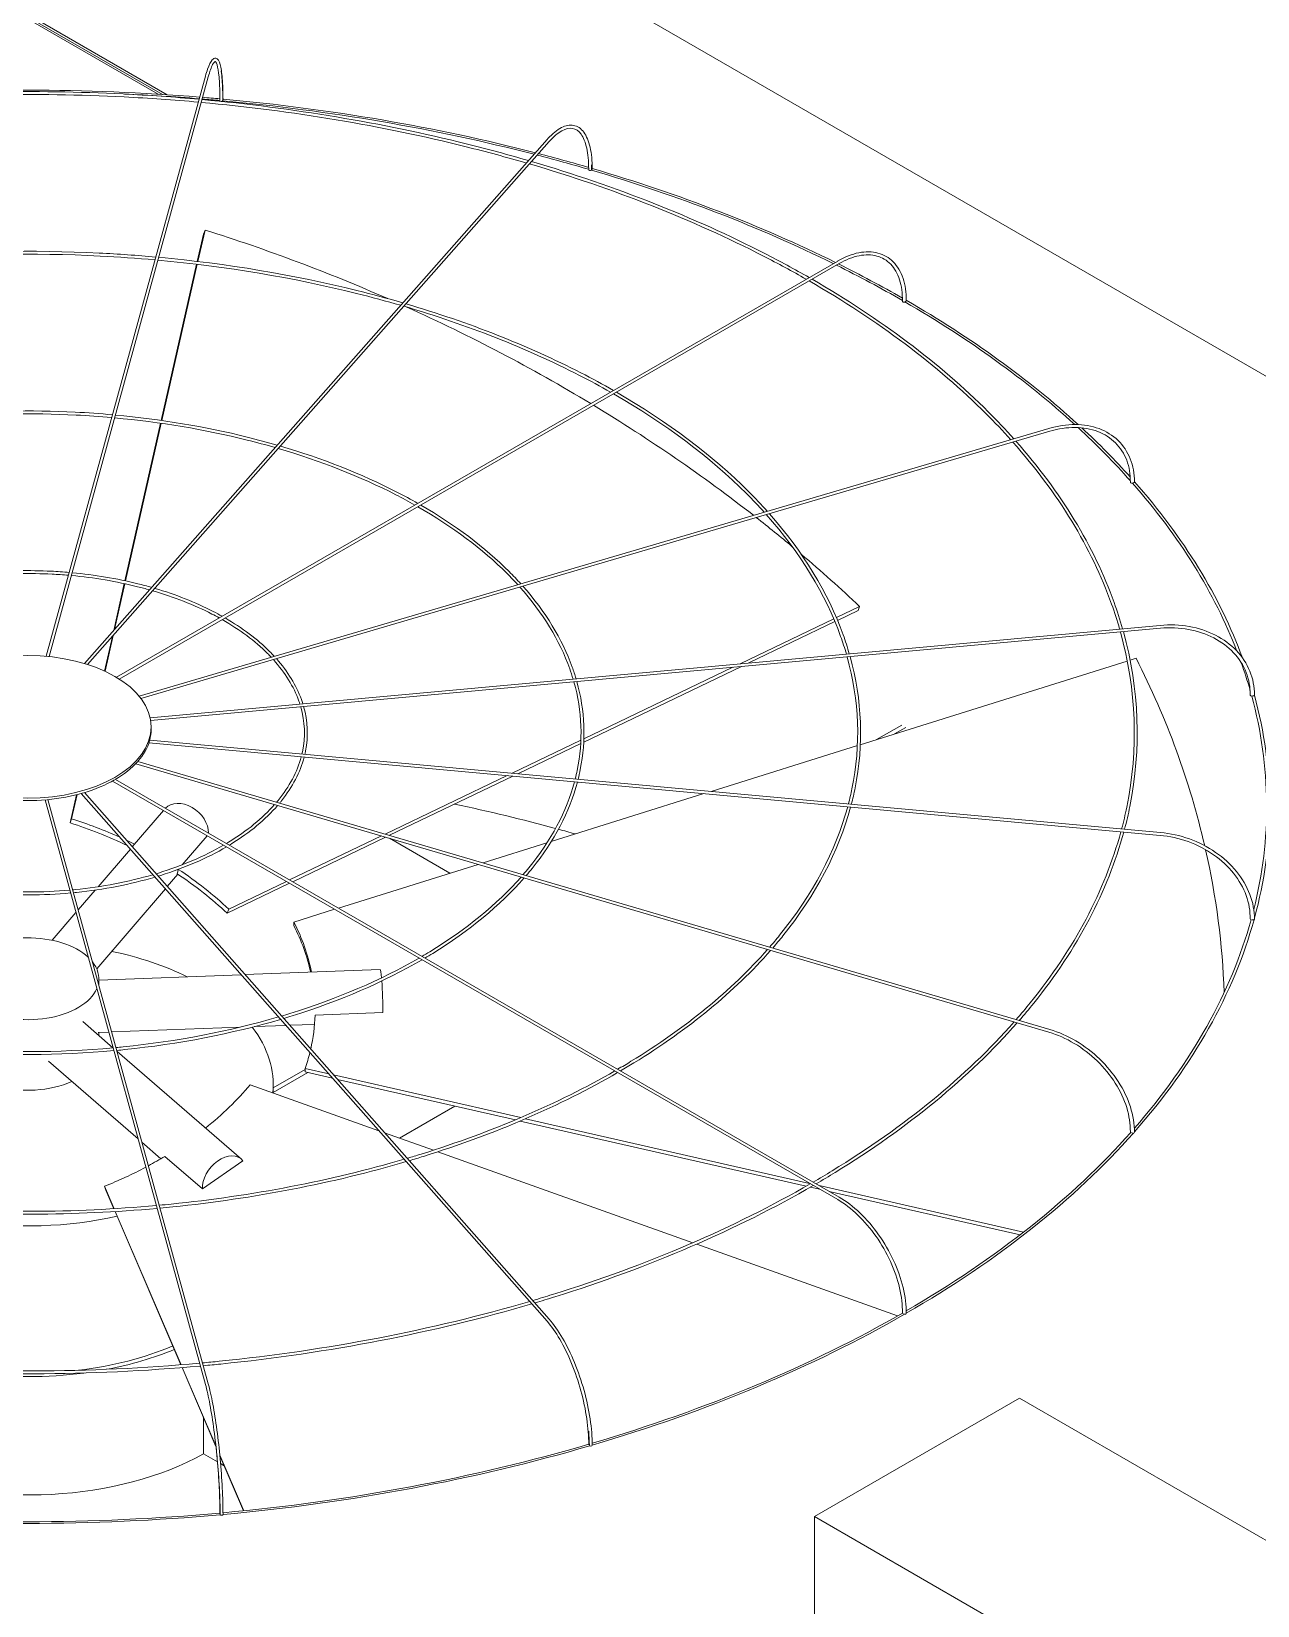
# Model space of a CAD drawing. Header units: millimetres. Extents: x -312439 to 477422, y -331570 to 212570.
# Drawn here: x 358624 to 359660, y 101242 to 102572 of the extents above; entities that cross this region are included whole.
import ezdxf

# ---------------------------------------------------------------- set-up
doc = ezdxf.new("R2010")
doc.units = ezdxf.units.MM

msp = doc.modelspace()

# ---------------------------------------------------------------- linework, layer by layer
at = {"color": 3, "linetype": 'Continuous', "lineweight": 0, "extrusion": (-1.11022e-16, 0.816497, 0.57735)}
for p, q in [((357005.596, 103817.712), (360963.333, 101532.712)), ((358738.946, 102518.962), (357740.612, 103095.351)), ((357741.045, 103093.101), (358735.05, 102519.212)), ((357741.461, 103090.861), (358731.17, 102519.452)), ((358636.78, 102044.438), (358771.247, 102534.607)), ((358639.254, 102044.201), (358773.61, 102533.959)), ((359059.768, 102481.018), (358669.091, 102038.336)), ((359061.605, 102479.397), (358671.655, 102037.54)), ((358764.364, 102378.109), (358769.592, 102401.192)), ((358770.923, 102404.624), (358764.902, 102378.044)), ((358769.592, 102401.192), (358770.923, 102404.624)), ((359305.281, 102378.411), (358696.09, 102026.694)), ((359306.506, 102376.29), (358698.454, 102025.231)), ((358733.934, 102243.764), (358763.82, 102375.707)), ((358764.358, 102375.642), (358734.469, 102243.687)), ((358703.241, 102108.257), (358733.391, 102241.367)), ((358733.927, 102241.29), (358703.768, 102108.143)), ((358715.131, 102010.862), (359483.701, 102236.955)), ((358716.767, 102008.789), (359484.393, 102234.605)), ((358693.726, 102066.25), (358702.699, 102105.868)), ((358703.227, 102105.754), (358694.47, 102067.093)), ((359304.224, 102077.112), (359323.831, 102086.522)), ((359322.5, 102083.09), (359305.201, 102074.787)), ((359322.5, 102083.09), (359323.831, 102086.522)), ((359577.596, 102070.574), (358724.508, 101992.565)), ((358724.965, 101990.147), (359577.819, 102068.135)), ((359223.05, 102038.153), (359302.013, 102076.051)), ((359302.989, 102073.726), (359230.24, 102038.811)), ((358685.97, 102032.007), (358692.598, 102061.27)), ((358693.342, 102062.113), (358686.47, 102031.776)), ((359549.936, 102040.402), (359324.409, 101969.751)), ((359557.38, 102042.734), (359552.288, 102041.138)), ((359223.909, 102035.772), (359090.751, 101971.864)), ((359090.869, 101974.715), (359216.719, 102035.115)), ((359359.44, 101986.365), (359338.082, 101974.034)), ((358724.161, 101973.645), (359577.819, 101895.584)), ((358725.375, 101982.812), (358725.375, 101984.812)), ((359030.309, 101945.65), (359088.374, 101973.517)), ((359353.229, 101978.779), (359362.904, 101984.365)), ((359577.596, 101893.144), (358723.438, 101971.251)), ((359088.231, 101970.655), (359035.198, 101945.203)), ((359321.923, 101968.972), (359198.408, 101930.278)), ((358712.373, 101953.668), (359483.701, 101726.763)), ((359484.393, 101729.113), (358714.212, 101955.681)), ((359305.281, 101585.307), (358692.691, 101938.986)), ((359306.506, 101587.428), (358695.168, 101940.384)), ((358923.145, 101894.218), (359026.004, 101943.584)), ((359030.893, 101943.137), (358926.754, 101893.156)), ((358635.733, 101923.095), (358771.247, 101429.112)), ((358773.61, 101429.76), (358638.212, 101923.319)), ((358656.896, 101903.651), (358662.28, 101927.42)), ((358662.866, 101927.567), (358658.227, 101907.083)), ((359059.768, 101482.701), (358666.346, 101928.493)), ((359061.605, 101484.321), (358668.949, 101929.245)), ((359192.331, 101928.374), (359063.348, 101887.968)), ((358656.896, 101903.651), (358658.227, 101907.083)), ((358735.788, 101914.104), (358709.441, 101883.363)), ((358772.581, 101892.862), (358751.456, 101868.214)), ((358842.32, 101855.426), (358919.847, 101892.635)), ((358707.832, 101881.485), (358680.627, 101849.743)), ((358923.455, 101891.573), (358844.962, 101853.901)), ((358977.708, 101861.139), (358926.594, 101890.65)), ((359059.744, 101886.839), (359005.739, 101869.921)), ((359001.536, 101868.604), (358883.527, 101831.635)), ((358747.921, 101860.316), (358738.984, 101849.888)), ((358842.287, 101852.617), (358789.574, 101827.318)), ((358790.904, 101830.75), (358839.645, 101854.143)), ((358678.196, 101846.906), (358663.786, 101830.093)), ((358737.374, 101848.01), (358679.407, 101780.374)), ((358661.862, 101827.848), (358641.805, 101804.445)), ((358789.574, 101827.318), (358790.904, 101830.75)), ((358880.352, 101830.64), (358846.009, 101819.882)), ((358845.914, 101816.925), (358846.009, 101819.882)), ((358801.485, 101775.365), (358681.211, 101770.908)), ((358918.85, 101779.715), (358804.648, 101775.483)), ((358681.211, 101771.951), (358681.211, 101766.577)), ((358693.114, 101713.599), (358667.571, 101735.734)), ((358863.374, 101733.414), (358842.459, 101732.638)), ((358863.852, 101741.288), (358921.08, 101743.409)), ((358689.536, 101726.971), (358680.53, 101726.637)), ((358681.211, 101726.662), (358681.211, 101723.914)), ((358800.664, 101731.089), (358692.05, 101727.064)), ((358839.296, 101732.521), (358812.569, 101731.531)), ((358801.557, 101619.624), (358696.564, 101710.609)), ((358714.288, 101636.743), (358638.615, 101702.32)), ((358855.468, 101695.396), (358828.489, 101679.82)), ((358855.397, 101693.205), (358855.492, 101696.162)), ((358878.676, 101687.898), (358855.397, 101693.205)), ((358855.492, 101696.162), (358875.386, 101691.627)), ((358917.803, 101643.563), (358809.097, 101682.39)), ((358828.489, 101675.82), (358857.693, 101692.681)), ((358828.489, 101675.464), (358828.489, 101682.714)), ((358879.476, 101690.695), (359037.644, 101654.639)), ((359033.066, 101652.705), (358882.766, 101686.966)), ((358981.87, 101664.375), (358935.114, 101637.38)), ((359041.703, 101653.714), (359281.459, 101599.061)), ((358963.825, 101627.125), (358922.574, 101641.859)), ((359278.725, 101596.706), (359037.159, 101651.772)), ((358733.675, 101619.942), (358717.62, 101633.855)), ((358736.951, 101621.897), (358768.746, 101594.344)), ((358768.746, 101594.344), (358802.941, 101618.164)), ((359182.834, 101548.901), (358967.6, 101625.777)), ((358685.903, 101596.573), (358694.023, 101577.658)), ((358687.138, 101593.237), (358685.903, 101596.573)), ((358693.831, 101577.646), (358687.138, 101593.237)), ((359289.983, 101594.139), (359282.249, 101595.902)), ((359289.554, 101597.216), (359462.272, 101557.844)), ((359459.305, 101555.542), (359298.078, 101592.294)), ((358750.436, 101445.791), (358694.858, 101575.255)), ((358695.05, 101575.267), (358750.627, 101445.806)), ((359355.891, 101487.09), (359186.205, 101547.697)), ((358780.132, 101376.618), (358751.456, 101443.416)), ((358751.647, 101443.431), (358780.065, 101377.233)), ((358769.531, 101401.312), (358769.531, 101370.636)), ((358781.387, 101363.791), (358769.531, 101370.636)), ((358783.382, 101369.506), (358803.595, 101322.422)), ((358803.407, 101322.402), (358783.44, 101368.912)), ((358787.04, 101360.528), (358784.048, 101362.255))]:
    msp.add_line(p, q, dxfattribs=at)
at = {"color": 7, "linetype": 'Continuous', "lineweight": 0, "extrusion": (-1.11022e-16, 0.816497, 0.57735)}
for p, q in [((359458.793, 101417.587), (359285.588, 101317.587)), ((359458.793, 101417.587), (360957.203, 100552.48)), ((359285.588, 101317.587), (359285.588, 101217.587)), ((359285.588, 101317.587), (360783.998, 100452.48))]:
    msp.add_line(p, q, dxfattribs=at)
at = {"color": 3, "linetype": 'Continuous', "lineweight": 0}
for centre, major_axis, ratio, start_param, end_param in [((358621.315, 101917.276), (-1048.768, 0), 0.57735027, 4.57359934, 4.85199434), ((358621.315, 101917.276), (-1046.319, 0), 0.57735027, 4.57364216, 4.63432464), ((358621.315, 101917.276), (-1046.319, 0), 0.57735027, 4.55682048, 4.57124415), ((358621.315, 101917.276), (-1048.768, 0), 0.57735027, 4.55718579, 4.57120693), ((358784.658, 102514.031), (1.225, -0.004), 0.56474576, 3.14159265, 4.55699194), ((358784.658, 102514.031), (1.225, -0.004), 0.56474576, 4.55699194, 6.12778827), ((358621.315, 101917.276), (-1046.319, 0), 0.57735027, 4.2914666, 4.55448885), ((358784.85, 102514.729), (1.225, 0), 0.57735027, 5.71748689, 6.28318531), ((358621.315, 101917.276), (-1048.768, 0), 0.57735027, 4.29134899, 4.55463788), ((358621.315, 101917.276), (-1046.319, 0), 0.57735027, 4.24262693, 4.28868124), ((358621.315, 101917.276), (-1048.768, 0), 0.57735027, 4.24381435, 4.28857014), ((359096.179, 102455.592), (1.225, -0.01), 0.56597275, 3.14159265, 4.24604342), ((359096.179, 102455.592), (1.225, -0.01), 0.56597275, 4.24604342, 5.81683974), ((358621.315, 101917.276), (-1046.319, 0), 0.57735027, 4.00461262, 4.24016109), ((359096.735, 102456.222), (1.225, 0), 0.57735027, 5.29033196, 6.28318531), ((358621.315, 101917.276), (-1048.768, 0), 0.57735027, 4.00443097, 4.24060103), ((358622.646, 101749.997), (-942.562, 365.4), 0.65992862, 4.64663537, 4.80984928), ((358621.315, 101917.276), (-1046.319, 0), 0.57735027, 3.92863661, 4.00129229), ((358621.315, 101917.276), (-1048.768, 0), 0.57735027, 3.93098858, 4.00111844), ((359362.04, 102344.934), (-1.225, 0), 0.57735027, 1.83263032, 3.14159265), ((358621.315, 101917.276), (-1048.768, 0), 0.57735027, 3.70411228, 3.92650775), ((358622.646, 101749.997), (-942.562, 365.4), 0.65992862, 4.45394149, 4.62923067), ((359361.174, 102344.434), (1.225, -0.016), 0.56830663, 3.14159265, 3.93464288), ((359361.174, 102344.434), (1.225, -0.016), 0.56830663, 3.93464288, 5.50543921), ((358621.315, 101917.276), (-1046.319, 0), 0.57735027, 3.70570419, 3.9258203), ((358622.646, 101749.997), (-942.562, 365.4), 0.65992862, 4.28319099, 4.45112181), ((358621.315, 101917.276), (-1046.319, 0), 0.57735027, 3.61515195, 3.70067928), ((358621.315, 101917.276), (-1048.768, 0), 0.57735027, 3.61992048, 3.69877001), ((359553.705, 102191.439), (-1.225, 0.021), 0.57151893, 0, 0.48093441), ((359553.705, 102191.439), (-1.225, 0.021), 0.57151893, 0.48093441, 2.05173073), ((358621.315, 101917.276), (-1046.319, 0), 0.57735027, 3.3609423, 3.61148113), ((359554.796, 102191.76), (-1.225, 0), 0.57735027, 1.51847105, 3.14159265), ((358621.315, 101917.276), (-1048.768, 0), 0.57735027, 3.35086888, 3.61231471), ((358622.646, 101749.997), (-942.562, 365.4), 0.65992862, 4.23904287, 4.2800546), ((358622.646, 101749.997), (-942.562, 365.4), 0.65992862, 4.15803474, 4.22871948), ((358621.41, 101749.522), (1010.388, -32.497), 0.79709982, 0.20844184, 0.41264052), ((358621.315, 101917.276), (-1046.319, 0), 0.57735027, 3.30554955, 3.34466555), ((359654.924, 102011.583), (-1.225, 0.023), 0.57529521, 0, 0.1678974), ((359654.924, 102011.583), (-1.225, 0.023), 0.57529521, 0.1678974, 1.73869372), ((358621.315, 101917.276), (-1046.319, 0), 0.57735027, 2.9973499, 3.29716571), ((359656.134, 102011.693), (-1.225, 0), 0.57735027, 1.20431179, 3.14159265), ((358621.315, 101917.276), (-1048.768, 0), 0.57735027, 2.98561554, 3.29783032), ((358620.882, 101982.812), (-104.492, 0), 0.57735027, 2.67392209, 2.98094469), ((358620.882, 101982.812), (-104.492, 0), 0.57735027, 2.98808135, 3.14159265), ((358620.882, 101982.812), (-104.492, 0), 0.57735027, 2.35976282, 2.66678542), ((358620.882, 101982.812), (-104.492, 0), 0.57735027, 2.04560356, 2.35262616), ((358620.882, 101982.812), (-104.492, 0), 0.57735027, 1.41728503, 1.72430763), ((358620.882, 101982.812), (-104.492, 0), 0.57735027, 1.73144429, 2.03846689), ((358753.905, 101901.271), (-16.786, 14.386), 0.73180825, 3.6699438, 6.25547108), ((358621.315, 101352.388), (1046.319, 0), 0.57735027, 1.13086203, 1.21917829), ((358622.646, 101749.997), (226.18, -87.683), 0.65992862, 1.48816133, 1.66825663), ((358621.315, 101746.565), (-226.18, 87.683), 0.65992862, 4.59602029, 4.80984928), ((358621.315, 101352.388), (1046.319, 0), 0.57735027, 1.11315293, 1.12829513), ((358622.646, 101749.997), (226.18, -87.683), 0.65992862, 1.43137513, 1.46305029), ((358621.41, 101749.522), (1010.388, -32.497), 0.79709982, 0.05380476, 0.20420122), ((358621.315, 101746.565), (-226.18, 87.683), 0.65992862, 4.15803474, 4.39268064), ((358622.646, 101749.997), (226.18, -87.683), 0.65992862, 1.01644208, 1.25303729), ((358621.315, 101746.565), (242.456, -7.798), 0.79709982, 0.20115917, 0.41264052), ((358621.41, 101749.522), (242.456, -7.798), 0.79709982, 0.18583027, 0.41264052), ((358621.315, 101917.276), (-1046.319, 0), 0.57735027, 2.6752935, 2.98289949), ((358621.315, 101917.276), (-1048.768, 0), 0.57735027, 2.67086857, 2.98332964), ((359654.924, 101822.47), (-1.225, 0.023), 0.57926583, 0, 1.42460911), ((359656.134, 101822.36), (-1.225, 0), 0.57735027, 0.89015252, 3.14159265), ((358621.315, 101771.951), (-59.895, 0), 0.57735027, 3.69756416, 5.76575409), ((358621.315, 101771.951), (-59.895, 0), 0.57735027, 3.02719924, 3.57014533), ((358621.315, 101682.714), (-207.174, 0), 0.57735027, 4.00561733, 4.36390833), ((358919.669, 101757.623), (-0.819, 22.092), 0.05230802, 5.46284956, 6.28318531), ((358621.315, 101771.951), (-59.895, 0), 0.57735027, 0.78539816, 2.89978042), ((358919.669, 101757.623), (-0.819, 22.092), 0.05230802, 4.01155215, 5.31083021), ((358621.41, 101749.522), (242.456, -7.798), 0.79709982, 6.13145768, 6.28093219), ((358621.315, 101682.714), (-207.174, 0), 0.57735027, 3.08204121, 3.55783774), ((358621.41, 101749.522), (242.456, -7.798), 0.79709982, 6.04401129, 6.11604234), ((358621.315, 101712.329), (-59.895, 0), 0.57735027, 1.1079301, 2.23846982), ((358620.08, 101749.902), (-227.492, -84.221), 0.6873805, 2.02158825, 2.2576377), ((358621.315, 101917.276), (-1046.319, 0), 0.57735027, 2.35898226, 2.6687056), ((358621.315, 101917.276), (-1048.768, 0), 0.57735027, 2.35667794, 2.66891462), ((359553.705, 101642.614), (-1.225, 0.021), 0.58304212, 0, 1.10944839), ((359554.796, 101642.293), (-1.225, 0), 0.57735027, 0.57599326, 3.14159265), ((358620.08, 101749.902), (-227.492, -84.221), 0.6873805, 1.7758456, 1.84274406), ((358787.079, 101602.917), (14.478, 16.707), 0.67950023, 6.14949631, 8.84418497), ((358620.08, 101749.902), (-227.492, -84.221), 0.6873805, 1.60582316, 1.76537716), ((358621.315, 101682.714), (-207.174, 0), 0.57735027, 1.30817895, 1.9425337), ((358621.315, 101917.276), (-1046.319, 0), 0.57735027, 2.04376734, 2.35460013), ((358621.315, 101917.276), (-1048.768, 0), 0.57735027, 2.04258502, 2.35459852), ((359361.174, 101489.619), (-1.225, 0.017), 0.58625442, 0, 0.79329185), ((359362.04, 101489.119), (-1.225, 0), 0.57735027, 0.26183399, 3.14159265), ((358621.315, 101558.208), (-207.174, 0), 0.57735027, 1.77816663, 2.202298), ((358621.315, 101558.208), (-212.072, 0), 0.57735027, 1.89063678, 2.19285982), ((358621.315, 101558.208), (-212.072, 0), 0.57735027, 1.3476903, 1.79509044), ((358621.315, 101917.276), (-1046.319, 0), 0.57735027, 1.72891751, 2.04055715), ((358621.315, 101917.276), (-1048.768, 0), 0.57735027, 1.72854634, 2.04038352), ((359096.179, 101378.461), (-1.225, 0.011), 0.58858829, 0, 0.47632773), ((359096.735, 101377.831), (-1.225, 0), 0.57735027, 0, 3.14159265), ((358621.315, 101458.208), (-212.072, 0), 0.57735027, 0.98594125, 2.34464399), ((358621.315, 101354.388), (-1048.768, 0), 0.57735027, 0, 2.64845213), ((358621.315, 101917.276), (-1046.319, 0), 0.57735027, 1.41438895, 1.72636573), ((358621.315, 101917.276), (-1048.768, 0), 0.57735027, 1.41453598, 1.72626058), ((358784.658, 101320.022), (-1.225, 0.004), 0.58981528, 0, 0.15883691), ((358784.85, 101319.324), (-1.225, 0), 0.57735027, 0, 3.14159265)]:
    msp.add_ellipse(centre, major_axis=major_axis, ratio=ratio, start_param=start_param, end_param=end_param, dxfattribs=at)
msp.add_ellipse((358620.882, 101984.812), major_axis=(-104.492, 0), ratio=0.57735027, dxfattribs=at)
for points, knots in [([(358786.075, 102514.729), (358786.075, 102521.543), (358785.868, 102527.609), (358785.057, 102537.682), (358784.46, 102541.679), (358782.853, 102547.366), (358781.951, 102549.427), (358778.81, 102549.888), (358777.817, 102549.298), (358775.612, 102546.956), (358774.383, 102544.339), (358772.465, 102538.813), (358771.855, 102536.822), (358771.247, 102534.607)], [4.71238898, 4.71238898, 4.71238898, 4.71238898, 5.02654825, 5.02654825, 5.34070751, 5.34070751, 5.65486678, 5.65486678, 5.82360284, 5.82360284, 6.1377621, 6.1377621, 6.28318531, 6.28318531, 6.28318531, 6.28318531]), ([(358773.61, 102533.959), (358774.883, 102538.599), (358776.159, 102542.165), (358778.384, 102546.487), (358779.381, 102547.086), (358779.487, 102547.086), (358780.306, 102546.492), (358781.715, 102541.834), (358782.292, 102538.434), (358783.134, 102529.461), (358783.383, 102523.741), (358783.435, 102516.189), (358783.437, 102515.121), (358783.434, 102514.034)], [6.28318531, 6.28318531, 6.28318531, 6.28318531, 6.59845219, 6.59845219, 6.89265788, 6.89265788, 7.20992592, 7.20992592, 7.50402257, 7.50402257, 7.81881569, 7.81881569, 7.86952551, 7.86952551, 7.86952551, 7.86952551]), ([(358784.548, 102539.27), (358784.584, 102539.027), (358784.62, 102538.78), (358785.227, 102534.433), (358785.604, 102529.22), (358785.857, 102520.271), (358785.893, 102517.23), (358785.883, 102514.03)], [1.101311746, 1.101311746, 1.101311746, 1.101311746, 1.120767624, 1.120767624, 1.438035664, 1.438035664, 1.586302602, 1.586302602, 1.586302602, 1.586302602]), ([(358765.893, 102515.088), (358744.648, 102517.01), (358723.288, 102518.509), (358626.588, 102523.353), (358550.522, 102521.84), (358475.872, 102515.088)], [3.771589677, 3.771589677, 3.771589677, 3.771589677, 3.840445898, 3.840445898, 4.082391957, 4.082391957, 4.082391957, 4.082391957]), ([(358765.235, 102512.688), (358744.443, 102514.563), (358723.541, 102516.032), (358627.289, 102520.904), (358551.201, 102519.421), (358476.53, 102512.688)], [3.7720633, 3.7720633, 3.7720633, 3.7720633, 3.839550132, 3.839550132, 4.081918334, 4.081918334, 4.081918334, 4.081918334]), ([(359042.317, 102461.244), (359025.589, 102466.117), (359008.607, 102470.701), (358919.932, 102492.786), (358844.592, 102505.408), (358767.713, 102512.463)], [3.459637643, 3.459637643, 3.459637643, 3.459637643, 3.519736913, 3.519736913, 3.769381517, 3.769381517, 3.769381517, 3.769381517]), ([(359044.108, 102463.273), (359026.846, 102468.319), (359009.313, 102473.056), (358920.215, 102495.214), (358845.058, 102507.804), (358768.371, 102514.862)], [3.458315721, 3.458315721, 3.458315721, 3.458315721, 3.520259366, 3.520259366, 3.768912043, 3.768912043, 3.768912043, 3.768912043]), ([(359097.96, 102456.222), (359097.96, 102463.082), (359097.358, 102469.278), (359094.972, 102479.779), (359093.194, 102484.091), (359088.471, 102490.43), (359085.476, 102492.453), (359078.916, 102493.592), (359075.478, 102492.898), (359068.226, 102489.218), (359064.368, 102486.074), (359060.272, 102481.584), (359060.02, 102481.303), (359059.768, 102481.018)], [4.71238898, 4.71238898, 4.71238898, 4.71238898, 5.02654825, 5.02654825, 5.34070751, 5.34070751, 5.65486678, 5.65486678, 5.94845155, 5.94845155, 6.26261081, 6.26261081, 6.28318531, 6.28318531, 6.28318531, 6.28318531]), ([(359061.605, 102479.397), (359065.261, 102483.54), (359068.893, 102486.602), (359075.624, 102490.29), (359078.687, 102490.915), (359084.052, 102489.975), (359086.44, 102488.399), (359090.548, 102482.806), (359092.214, 102478.787), (359094.422, 102468.776), (359094.982, 102462.813), (359094.957, 102455.987), (359094.956, 102455.795), (359094.954, 102455.602)], [6.28318531, 6.28318531, 6.28318531, 6.28318531, 6.59783007, 6.59783007, 6.91209691, 6.91209691, 7.22936495, 7.22936495, 7.54663299, 7.54663299, 7.86046851, 7.86046851, 7.86952551, 7.86952551, 7.86952551, 7.86952551]), ([(359278.689, 102363.058), (359266.951, 102369.763), (359254.904, 102376.288), (359182.822, 102413.309), (359116.213, 102439.55), (359044.914, 102460.484)], [3.146975566, 3.146975566, 3.146975566, 3.146975566, 3.199958928, 3.199958928, 3.456525414, 3.456525414, 3.456525414, 3.456525414]), ([(359281.144, 102364.476), (359268.965, 102371.458), (359256.454, 102378.247), (359184.055, 102415.425), (359117.701, 102441.597), (359046.703, 102462.511)], [3.145113132, 3.145113132, 3.145113132, 3.145113132, 3.200037836, 3.200037836, 3.455209352, 3.455209352, 3.455209352, 3.455209352]), ([(359097.367, 102459.64), (359097.389, 102458.823), (359097.403, 102457.995), (359097.409, 102456.639), (359097.408, 102456.115), (359097.404, 102455.588)], [7.8059806913, 7.8059806913, 7.8059806913, 7.8059806913, 7.8451401512, 7.8451401512, 7.8694167814, 7.8694167814, 7.8694167814, 7.8694167814]), ([(358729.326, 102381.793), (358713.477, 102383.221), (358697.544, 102384.336), (358625.23, 102387.952), (358568.308, 102386.827), (358512.439, 102381.793)], [3.772165081, 3.772165081, 3.772165081, 3.772165081, 3.840593344, 3.840593344, 4.081816553, 4.081816553, 4.081816553, 4.081816553]), ([(358728.668, 102379.393), (358713.272, 102380.774), (358697.797, 102381.86), (358625.931, 102385.503), (358568.987, 102384.408), (358513.097, 102379.393)], [3.772797592, 3.772797592, 3.772797592, 3.772797592, 3.839399606, 3.839399606, 4.081184042, 4.081184042, 4.081184042, 4.081184042]), ([(359363.265, 102344.934), (359363.265, 102351.835), (359362.32, 102358.215), (359358.586, 102369.329), (359355.793, 102374.064), (359348.599, 102381.344), (359344.206, 102383.887), (359334.336, 102386.493), (359328.87, 102386.561), (359317.412, 102384.285), (359311.416, 102381.934), (359305.387, 102378.472), (359305.334, 102378.442), (359305.281, 102378.411)], [3.14159265, 3.14159265, 3.14159265, 3.14159265, 3.45575192, 3.45575192, 3.76991118, 3.76991118, 4.08269654, 4.08269654, 4.39544819, 4.39544819, 4.70960746, 4.70960746, 4.71238898, 4.71238898, 4.71238898, 4.71238898]), ([(358936.198, 102340.999), (358923.941, 102344.558), (358911.502, 102347.91), (358845.305, 102364.401), (358788.804, 102373.872), (358731.146, 102379.168)], [3.460983159, 3.460983159, 3.460983159, 3.460983159, 3.519648571, 3.519648571, 3.769222865, 3.769222865, 3.769222865, 3.769222865]), ([(358937.99, 102343.029), (358925.197, 102346.76), (358912.208, 102350.265), (358845.589, 102366.829), (358789.27, 102376.267), (358731.804, 102381.567)], [3.459218713, 3.459218713, 3.459218713, 3.459218713, 3.520344822, 3.520344822, 3.768597722, 3.768597722, 3.768597722, 3.768597722]), ([(359306.506, 102376.29), (359312.256, 102379.61), (359317.981, 102381.851), (359328.779, 102383.991), (359333.844, 102383.892), (359342.848, 102381.438), (359346.794, 102379.089), (359353.284, 102372.315), (359355.827, 102367.881), (359359.207, 102357.293), (359360.039, 102351.143), (359359.95, 102344.451)], [1.57079633, 1.57079633, 1.57079633, 1.57079633, 1.88806437, 1.88806437, 2.20533241, 2.20533241, 2.52260045, 2.52260045, 2.83986849, 2.83986849, 3.15713653, 3.15713653, 3.15713653, 3.15713653]), ([(359451.434, 102227.463), (359444.802, 102234.863), (359437.871, 102242.176), (359389.651, 102290.364), (359339.241, 102328.221), (359281.147, 102361.649)], [2.833719703, 2.833719703, 2.833719703, 2.833719703, 2.880073873, 2.880073873, 3.143270218, 3.143270218, 3.143270218, 3.143270218]), ([(359454.036, 102228.229), (359447.158, 102235.936), (359439.961, 102243.548), (359391.554, 102291.94), (359341.369, 102329.698), (359283.597, 102363.064)], [2.831913395, 2.831913395, 2.831913395, 2.831913395, 2.879924499, 2.879924499, 3.141418031, 3.141418031, 3.141418031, 3.141418031]), ([(359113.414, 102267.637), (359104.908, 102272.477), (359096.187, 102277.192), (359042.393, 102304.821), (358992.358, 102324.526), (358938.796, 102340.241)], [3.148849473, 3.148849473, 3.148849473, 3.148849473, 3.199944541, 3.199944541, 3.456834427, 3.456834427, 3.456834427, 3.456834427]), ([(359115.871, 102269.055), (359106.922, 102274.173), (359097.736, 102279.151), (359043.626, 102306.937), (358993.846, 102326.574), (358940.585, 102342.268)], [3.146361804, 3.146361804, 3.146361804, 3.146361804, 3.200049713, 3.200049713, 3.455080387, 3.455080387, 3.455080387, 3.455080387]), ([(359243.192, 102166.204), (359238.432, 102171.486), (359233.469, 102176.709), (359197.491, 102212.661), (359159.579, 102241.114), (359115.875, 102266.229)], [2.83591825, 2.83591825, 2.83591825, 2.83591825, 2.880098074, 2.880098074, 3.143909361, 3.143909361, 3.143909361, 3.143909361]), ([(359245.796, 102166.97), (359240.789, 102172.559), (359235.559, 102178.081), (359199.394, 102214.237), (359161.707, 102242.591), (359118.326, 102267.644)], [2.833499431, 2.833499431, 2.833499431, 2.833499431, 2.879899034, 2.879899034, 3.141439875, 3.141439875, 3.141439875, 3.141439875]), ([(358692.771, 102248.542), (358682.315, 102249.477), (358671.804, 102250.208), (358623.867, 102252.597), (358586.086, 102251.86), (358548.993, 102248.542)], [3.773286698, 3.773286698, 3.773286698, 3.773286698, 3.840886477, 3.840886477, 4.080694936, 4.080694936, 4.080694936, 4.080694936]), ([(358692.113, 102246.142), (358682.11, 102247.031), (358672.057, 102247.732), (358624.569, 102250.148), (358586.765, 102249.44), (358549.652, 102246.142)], [3.774238416, 3.774238416, 3.774238416, 3.774238416, 3.839097695, 3.839097695, 4.079743218, 4.079743218, 4.079743218, 4.079743218]), ([(358830.111, 102220.79), (358822.314, 102223.039), (358814.408, 102225.163), (358770.683, 102236.061), (358733.024, 102242.379), (358694.591, 102245.917)], [3.463595352, 3.463595352, 3.463595352, 3.463595352, 3.51947091, 3.51947091, 3.768879274, 3.768879274, 3.768879274, 3.768879274]), ([(358831.903, 102222.821), (358823.571, 102225.241), (358815.114, 102227.517), (358770.966, 102238.489), (358733.489, 102244.775), (358695.249, 102248.316)], [3.46094335, 3.46094335, 3.46094335, 3.46094335, 3.520514255, 3.520514255, 3.7679441, 3.7679441, 3.7679441, 3.7679441]), ([(359556.021, 102191.76), (359556.021, 102198.689), (359554.823, 102205.288), (359550.121, 102217.165), (359546.617, 102222.44), (359537.654, 102231.107), (359532.201, 102234.497), (359519.917, 102239.062), (359513.09, 102240.238), (359498.738, 102240.289), (359491.214, 102239.165), (359483.701, 102236.955)], [4.71238898, 4.71238898, 4.71238898, 4.71238898, 5.02654825, 5.02654825, 5.34070751, 5.34070751, 5.65486678, 5.65486678, 5.96902604, 5.96902604, 6.28318531, 6.28318531, 6.28318531, 6.28318531]), ([(359543.429, 102067.45), (359541.407, 102074.531), (359539.14, 102081.59), (359519.675, 102136.088), (359491.548, 102182.251), (359453.238, 102225.44)], [2.519571261, 2.519571261, 2.519571261, 2.519571261, 2.559550642, 2.559550642, 2.829500903, 2.829500903, 2.829500903, 2.829500903]), ([(359545.911, 102067.677), (359543.797, 102075.119), (359541.415, 102082.534), (359521.79, 102137.235), (359493.808, 102183.204), (359455.833, 102226.204)], [2.518738954, 2.518738954, 2.518738954, 2.518738954, 2.560443172, 2.560443172, 2.827714195, 2.827714195, 2.827714195, 2.827714195]), ([(359484.393, 102234.605), (359491.655, 102236.742), (359498.904, 102237.809), (359512.641, 102237.717), (359519.126, 102236.558), (359530.694, 102232.158), (359535.776, 102228.92), (359544.074, 102220.687), (359547.29, 102215.693), (359551.55, 102204.401), (359552.592, 102198.104), (359552.48, 102191.46)], [6.28318531, 6.28318531, 6.28318531, 6.28318531, 6.60045335, 6.60045335, 6.91772139, 6.91772139, 7.23498943, 7.23498943, 7.55225747, 7.55225747, 7.86952551, 7.86952551, 7.86952551, 7.86952551]), ([(358948.175, 102172.236), (358942.891, 102175.222), (358937.483, 102178.135), (358901.973, 102196.374), (358868.524, 102209.541), (358832.711, 102220.034)], [3.152476318, 3.152476318, 3.152476318, 3.152476318, 3.199914714, 3.199914714, 3.457374967, 3.457374967, 3.457374967, 3.457374967]), ([(358950.636, 102173.657), (358944.907, 102176.918), (358939.033, 102180.094), (358903.206, 102198.49), (358870.011, 102211.589), (358834.5, 102222.061)], [3.148732281, 3.148732281, 3.148732281, 3.148732281, 3.200072384, 3.200072384, 3.454746323, 3.454746323, 3.454746323, 3.454746323]), ([(359037.586, 102105.72), (359034.442, 102109.204), (359031.168, 102112.648), (359007.243, 102136.57), (358982.067, 102155.512), (358953.094, 102172.248)], [2.836508955, 2.836508955, 2.836508955, 2.836508955, 2.879847671, 2.879847671, 3.141363941, 3.141363941, 3.141363941, 3.141363941]), ([(359034.976, 102104.952), (359032.082, 102108.13), (359029.078, 102111.276), (359005.34, 102134.995), (358979.939, 102154.035), (358950.643, 102170.832)], [2.840166791, 2.840166791, 2.840166791, 2.840166791, 2.880145835, 2.880145835, 3.145067211, 3.145067211, 3.145067211, 3.145067211]), ([(359312.614, 102046.343), (359311.169, 102051.335), (359309.561, 102056.311), (359295.05, 102096.972), (359273.871, 102131.698), (359245.001, 102164.182)], [2.521788299, 2.521788299, 2.521788299, 2.521788299, 2.55939978, 2.55939978, 2.830291828, 2.830291828, 2.830291828, 2.830291828]), ([(359315.098, 102046.57), (359313.559, 102051.922), (359311.836, 102057.255), (359297.164, 102098.119), (359276.131, 102132.651), (359247.597, 102164.946)], [2.520659116, 2.520659116, 2.520659116, 2.520659116, 2.560589234, 2.560589234, 2.827907762, 2.827907762, 2.827907762, 2.827907762]), ([(358656.216, 102115.29), (358651.154, 102115.733), (358646.066, 102116.081), (358622.507, 102117.243), (358603.865, 102116.892), (358585.548, 102115.29)], [3.776630452, 3.776630452, 3.776630452, 3.776630452, 3.841752063, 3.841752063, 4.077351182, 4.077351182, 4.077351182, 4.077351182]), ([(358655.558, 102112.889), (358650.949, 102113.287), (358646.319, 102113.605), (358623.208, 102114.793), (358604.544, 102114.472), (358586.207, 102112.889)], [3.778551419, 3.778551419, 3.778551419, 3.778551419, 3.838185012, 3.838185012, 4.075430215, 4.075430215, 4.075430215, 4.075430215]), ([(358724.019, 102100.576), (358720.687, 102101.518), (358717.315, 102102.415), (358696.062, 102107.72), (358677.244, 102110.887), (358658.037, 102112.667)], [3.471418325, 3.471418325, 3.471418325, 3.471418325, 3.518930063, 3.518930063, 3.767850767, 3.767850767, 3.767850767, 3.767850767]), ([(358725.815, 102102.611), (358721.944, 102103.721), (358718.021, 102104.769), (358696.345, 102110.149), (358677.709, 102113.283), (358658.695, 102115.066)], [3.466082688, 3.466082688, 3.466082688, 3.466082688, 3.521010964, 3.521010964, 3.765995554, 3.765995554, 3.765995554, 3.765995554]), ([(358782.924, 102076.828), (358780.87, 102077.964), (358778.78, 102079.077), (358761.555, 102087.927), (358744.69, 102094.555), (358726.625, 102099.827)], [3.163350536, 3.163350536, 3.163350536, 3.163350536, 3.199816759, 3.199816759, 3.458993739, 3.458993739, 3.458993739, 3.458993739]), ([(358785.396, 102078.255), (358782.89, 102079.662), (358780.33, 102081.036), (358762.787, 102090.043), (358746.177, 102096.603), (358728.414, 102101.854)], [3.15578841, 3.15578841, 3.15578841, 3.15578841, 3.200131949, 3.200131949, 3.453750875, 3.453750875, 3.453750875, 3.453750875]), ([(359081.805, 102025.237), (359080.939, 102028.154), (359079.989, 102031.062), (359070.43, 102057.888), (359056.21, 102081.165), (359036.795, 102102.934)], [2.526062853, 2.526062853, 2.526062853, 2.526062853, 2.559096419, 2.559096419, 2.831723129, 2.831723129, 2.831723129, 2.831723129]), ([(359084.292, 102025.465), (359083.329, 102028.741), (359082.262, 102032.007), (359072.544, 102059.035), (359058.47, 102082.119), (359039.392, 102103.698)], [2.5243135, 2.5243135, 2.5243135, 2.5243135, 2.560878912, 2.560878912, 2.828143092, 2.828143092, 2.828143092, 2.828143092]), ([(358826.738, 102043.693), (358825.726, 102044.772), (358824.687, 102045.843), (358813.19, 102057.327), (358800.299, 102066.956), (358785.409, 102075.434)], [2.852936139, 2.852936139, 2.852936139, 2.852936139, 2.880283876, 2.880283876, 3.148538696, 3.148538696, 3.148538696, 3.148538696]), ([(358829.365, 102044.466), (358828.092, 102045.847), (358826.779, 102047.214), (358815.092, 102058.903), (358802.428, 102068.434), (358787.862, 102076.851)], [2.84544614, 2.84544614, 2.84544614, 2.84544614, 2.879690294, 2.879690294, 3.141137935, 3.141137935, 3.141137935, 3.141137935]), ([(359547.629, 101898.344), (359549.314, 101904.744), (359550.8, 101911.162), (359561.906, 101966.656), (359560.047, 102016.511), (359546.583, 102065.278)], [2.205366155, 2.205366155, 2.205366155, 2.205366155, 2.241163262, 2.241163262, 2.514260549, 2.514260549, 2.514260549, 2.514260549]), ([(359657.358, 102011.693), (359657.358, 102018.638), (359656.027, 102025.468), (359650.832, 102038.211), (359646.97, 102044.12), (359637.112, 102054.435), (359631.12, 102058.838), (359617.602, 102065.721), (359610.079, 102068.2), (359594.234, 102071.007), (359585.914, 102071.335), (359577.596, 102070.574)], [4.71238898, 4.71238898, 4.71238898, 4.71238898, 5.02654825, 5.02654825, 5.34070751, 5.34070751, 5.65486678, 5.65486678, 5.96902604, 5.96902604, 6.28318531, 6.28318531, 6.28318531, 6.28318531]), ([(359577.819, 102068.135), (359585.88, 102068.872), (359593.937, 102068.542), (359609.229, 102065.79), (359616.463, 102063.367), (359629.386, 102056.685), (359635.073, 102052.427), (359644.348, 102042.513), (359647.935, 102036.859), (359652.672, 102024.708), (359653.823, 102018.212), (359653.699, 102011.606)], [0, 0, 0, 0, 0.31726804, 0.31726804, 0.63453608, 0.63453608, 0.95180412, 0.95180412, 1.26907216, 1.26907216, 1.5863402, 1.5863402, 1.5863402, 1.5863402]), ([(359545.155, 101898.571), (359546.761, 101904.641), (359548.188, 101910.727), (359559.489, 101966.065), (359557.691, 102016.089), (359544.104, 102065.052)], [2.204619764, 2.204619764, 2.204619764, 2.204619764, 2.238829514, 2.238829514, 2.515060108, 2.515060108, 2.515060108, 2.515060108]), ([(358850.971, 102004.129), (358850.701, 102004.972), (358850.417, 102005.814), (358845.81, 102018.802), (358838.55, 102030.631), (358828.587, 102041.684)], [2.538956365, 2.538956365, 2.538956365, 2.538956365, 2.558172992, 2.558172992, 2.836025224, 2.836025224, 2.836025224, 2.836025224]), ([(358853.468, 102004.357), (358853.092, 102005.559), (358852.687, 102006.757), (358847.923, 102019.951), (358840.809, 102031.585), (358831.188, 102042.449)], [2.535128932, 2.535128932, 2.535128932, 2.535128932, 2.561728893, 2.561728893, 2.828841782, 2.828841782, 2.828841782, 2.828841782]), ([(359314.366, 101919.675), (359315.473, 101923.914), (359316.463, 101928.163), (359324.927, 101969.469), (359323.564, 102007.107), (359313.295, 102043.946)], [2.206572109, 2.206572109, 2.206572109, 2.206572109, 2.238438586, 2.238438586, 2.515769314, 2.515769314, 2.515769314, 2.515769314]), ([(359316.838, 101919.449), (359318.023, 101924.017), (359319.074, 101928.598), (359327.343, 101970.06), (359325.919, 102007.528), (359315.774, 102044.173)], [2.20754654, 2.20754654, 2.20754654, 2.20754654, 2.241548585, 2.241548585, 2.514698228, 2.514698228, 2.514698228, 2.514698228]), ([(359083.56, 101940.78), (359084.177, 101943.203), (359084.736, 101945.63), (359090.362, 101972.903), (359089.438, 101998.14), (359082.498, 102022.841)], [2.210316481, 2.210316481, 2.210316481, 2.210316481, 2.237655596, 2.237655596, 2.51702204, 2.51702204, 2.51702204, 2.51702204]), ([(359086.03, 101940.554), (359086.724, 101943.307), (359087.344, 101946.065), (359092.778, 101973.494), (359091.793, 101998.562), (359084.978, 102023.068)], [2.211718384, 2.211718384, 2.211718384, 2.211718384, 2.242315601, 2.242315601, 2.515402874, 2.515402874, 2.515402874, 2.515402874]), ([(358852.735, 101961.888), (358852.877, 101962.492), (358853.011, 101963.097), (358855.798, 101976.338), (358855.313, 101989.173), (358851.698, 102001.736)], [2.221614787, 2.221614787, 2.221614787, 2.221614787, 2.235297735, 2.235297735, 2.520800805, 2.520800805, 2.520800805, 2.520800805]), ([(358855.198, 101961.663), (358855.413, 101962.597), (358855.611, 101963.533), (358858.212, 101976.929), (358857.666, 101989.595), (358854.18, 102001.963)], [2.224061215, 2.224061215, 2.224061215, 2.224061215, 2.244587809, 2.244587809, 2.517487833, 2.517487833, 2.517487833, 2.517487833]), ([(358831.409, 101921.204), (358831.818, 101921.69), (358832.222, 101922.176), (358842.164, 101934.341), (358848.747, 101946.784), (358852.133, 101959.483)], [1.903307061, 1.903307061, 1.903307061, 1.903307061, 1.915350543, 1.915350543, 2.203452943, 2.203452943, 2.203452943, 2.203452943]), ([(358833.972, 101920.45), (358834.471, 101921.054), (358834.963, 101921.659), (358844.781, 101933.966), (358851.262, 101946.461), (358854.606, 101959.257)], [1.909987851, 1.909987851, 1.909987851, 1.909987851, 1.924618049, 1.924618049, 2.206425781, 2.206425781, 2.206425781, 2.206425781]), ([(359039.631, 101859.951), (359041.264, 101861.844), (359042.859, 101863.748), (359063.141, 101888.717), (359076.141, 101913.28), (359082.93, 101938.378)], [1.894116328, 1.894116328, 1.894116328, 1.894116328, 1.917671716, 1.917671716, 2.201274894, 2.201274894, 2.201274894, 2.201274894]), ([(359042.209, 101859.192), (359043.929, 101861.204), (359045.607, 101863.229), (359065.76, 101888.343), (359078.659, 101912.958), (359085.406, 101938.152)], [1.897570624, 1.897570624, 1.897570624, 1.897570624, 1.922320382, 1.922320382, 2.202808492, 2.202808492, 2.202808492, 2.202808492]), ([(358788.918, 101886.258), (358789.52, 101886.616), (358790.119, 101886.975), (358806.293, 101896.801), (358819.454, 101907.567), (358829.655, 101919.167)], [1.585149833, 1.585149833, 1.585149833, 1.585149833, 1.596233634, 1.596233634, 1.886390456, 1.886390456, 1.886390456, 1.886390456]), ([(358791.346, 101884.856), (358791.969, 101885.232), (358792.589, 101885.61), (358808.812, 101895.615), (358822.009, 101906.566), (358832.241, 101918.406)], [1.592315094, 1.592315094, 1.592315094, 1.592315094, 1.603748231, 1.603748231, 1.893388943, 1.893388943, 1.893388943, 1.893388943]), ([(359247.841, 101798.7), (359250.709, 101801.999), (359253.498, 101805.321), (359284.119, 101843.094), (359303.536, 101879.778), (359313.726, 101917.273)], [1.891059564, 1.891059564, 1.891059564, 1.891059564, 1.918447026, 1.918447026, 2.200552897, 2.200552897, 2.200552897, 2.200552897]), ([(359250.424, 101797.941), (359253.378, 101801.358), (359256.248, 101804.8), (359286.739, 101842.72), (359306.055, 101879.455), (359316.203, 101917.047)], [1.893387733, 1.893387733, 1.893387733, 1.893387733, 1.921549455, 1.921549455, 2.201585872, 2.201585872, 2.201585872, 2.201585872]), ([(359456.016, 101737.461), (359460.132, 101742.176), (359464.127, 101746.927), (359505.086, 101797.503), (359530.916, 101846.292), (359544.511, 101896.17)], [1.889456602, 1.889456602, 1.889456602, 1.889456602, 1.918834976, 1.918834976, 2.200108517, 2.200108517, 2.200108517, 2.200108517]), ([(359458.602, 101736.7), (359462.803, 101741.535), (359466.879, 101746.406), (359507.707, 101797.129), (359533.435, 101845.97), (359546.987, 101895.943)], [1.891212574, 1.891212574, 1.891212574, 1.891212574, 1.921163042, 1.921163042, 2.200887841, 2.200887841, 2.200887841, 2.200887841]), ([(359577.596, 101893.144), (359585.657, 101892.407), (359593.721, 101890.603), (359609.043, 101885.043), (359616.298, 101881.288), (359629.272, 101872.207), (359634.987, 101866.884), (359644.309, 101855.213), (359647.915, 101848.868), (359652.672, 101835.798), (359653.823, 101829.075), (359653.699, 101822.493)], [0, 0, 0, 0, 0.31726804, 0.31726804, 0.63453608, 0.63453608, 0.95180412, 0.95180412, 1.26907216, 1.26907216, 1.5863402, 1.5863402, 1.5863402, 1.5863402]), ([(359657.358, 101822.36), (359657.358, 101829.304), (359656.028, 101836.36), (359650.853, 101849.999), (359647.01, 101856.581), (359637.201, 101868.639), (359631.237, 101874.113), (359617.768, 101883.434), (359610.266, 101887.28), (359594.449, 101892.974), (359586.137, 101894.823), (359577.819, 101895.584)], [4.71238898, 4.71238898, 4.71238898, 4.71238898, 5.02654825, 5.02654825, 5.34070751, 5.34070751, 5.65486678, 5.65486678, 5.96902604, 5.96902604, 6.28318531, 6.28318531, 6.28318531, 6.28318531]), ([(358729.469, 101860.669), (358730.16, 101860.877), (358730.848, 101861.087), (358751.727, 101867.542), (358770.309, 101875.503), (358786.485, 101884.834)], [1.267045676, 1.267045676, 1.267045676, 1.267045676, 1.27702015, 1.27702015, 1.570336557, 1.570336557, 1.570336557, 1.570336557]), ([(358731.251, 101858.65), (358732.001, 101858.879), (358732.748, 101859.11), (358753.872, 101865.734), (358772.617, 101873.873), (358788.931, 101883.422)], [1.272186296, 1.272186296, 1.272186296, 1.272186296, 1.282962347, 1.282962347, 1.577666055, 1.577666055, 1.577666055, 1.577666055]), ([(358659.124, 101847.087), (358659.775, 101847.149), (358660.426, 101847.213), (358683.938, 101849.575), (358706.198, 101853.845), (358726.881, 101859.899)], [0.949238609, 0.949238609, 0.949238609, 0.949238609, 0.957681574, 0.957681574, 1.254620941, 1.254620941, 1.254620941, 1.254620941]), ([(358659.782, 101844.689), (358660.654, 101844.773), (358661.524, 101844.86), (358685.427, 101847.327), (358707.843, 101851.697), (358728.67, 101857.873)], [0.951064936, 0.951064936, 0.951064936, 0.951064936, 0.962301991, 0.962301991, 1.259854639, 1.259854639, 1.259854639, 1.259854639]), ([(358748.209, 101864.365), (358748.192, 101864.212), (358748.173, 101864.059), (358747.993, 101862.757), (358747.711, 101861.679), (358747.334, 101860.706)], [25.28971129, 25.28971129, 25.28971129, 25.28971129, 25.51327082, 25.51327082, 27.21415767, 27.21415767, 27.21415767, 27.21415767]), ([(358954.158, 101790.857), (358956.361, 101792.147), (358958.542, 101793.45), (358991.508, 101813.552), (359017.581, 101834.9), (359037.859, 101857.918)], [1.577975631, 1.577975631, 1.577975631, 1.577975631, 1.598113062, 1.598113062, 1.885671956, 1.885671956, 1.885671956, 1.885671956]), ([(358956.597, 101789.449), (358958.818, 101790.759), (358961.016, 101792.082), (358994.029, 101812.366), (359020.139, 101833.899), (359040.449, 101857.157)], [1.581619842, 1.581619842, 1.581619842, 1.581619842, 1.601882376, 1.601882376, 1.889205457, 1.889205457, 1.889205457, 1.889205457]), ([(358584.459, 101844.458), (358585.335, 101844.379), (358586.213, 101844.303), (358610.342, 101842.286), (358634.094, 101842.363), (358657.306, 101844.458)], [0.630366287, 0.630366287, 0.630366287, 0.630366287, 0.641648359, 0.641648359, 0.94043004, 0.94043004, 0.94043004, 0.94043004]), ([(358585.117, 101846.858), (358585.587, 101846.816), (358586.057, 101846.775), (358609.734, 101844.75), (358633.461, 101844.792), (358656.647, 101846.858)], [0.632258371, 0.632258371, 0.632258371, 0.632258371, 0.638337859, 0.638337859, 0.938537956, 0.938537956, 0.938537956, 0.938537956]), ([(358835.558, 101740.459), (358837.867, 101741.147), (358840.166, 101741.846), (358882.583, 101755.006), (358919.524, 101770.859), (358951.717, 101789.437)], [1.261848076, 1.261848076, 1.261848076, 1.261848076, 1.278507505, 1.278507505, 1.570566343, 1.570566343, 1.570566343, 1.570566343]), ([(358837.343, 101738.436), (358839.71, 101739.146), (358842.067, 101739.867), (358884.729, 101753.198), (358921.834, 101769.229), (358954.165, 101788.024)], [1.264451017, 1.264451017, 1.264451017, 1.264451017, 1.281488092, 1.281488092, 1.574251683, 1.574251683, 1.574251683, 1.574251683]), ([(359119.393, 101695.458), (359123.202, 101697.679), (359126.966, 101699.924), (359176.723, 101730.304), (359215.708, 101762.233), (359246.064, 101796.67)], [1.575583148, 1.575583148, 1.575583148, 1.575583148, 1.598741205, 1.598741205, 1.885432931, 1.885432931, 1.885432931, 1.885432931]), ([(359121.835, 101694.048), (359125.661, 101696.289), (359129.442, 101698.556), (359179.245, 101729.117), (359218.267, 101761.232), (359248.655, 101795.908)], [1.578026357, 1.578026357, 1.578026357, 1.578026357, 1.601256762, 1.601256762, 1.887796271, 1.887796271, 1.887796271, 1.887796271]), ([(358695.679, 101713.835), (358697.678, 101714.022), (358699.675, 101714.216), (358747.285, 101719.032), (358791.696, 101727.582), (358832.967, 101739.693)], [0.945863763, 0.945863763, 0.945863763, 0.945863763, 0.95883914, 0.95883914, 1.255627672, 1.255627672, 1.255627672, 1.255627672]), ([(358696.337, 101711.436), (358698.557, 101711.645), (358700.773, 101711.863), (358748.774, 101716.784), (358793.341, 101725.434), (358834.755, 101737.666)], [0.946791669, 0.946791669, 0.946791669, 0.946791669, 0.961156725, 0.961156725, 1.25825401, 1.25825401, 1.25825401, 1.25825401]), ([(359284.587, 101600.084), (359290.016, 101603.241), (359295.379, 101606.437), (359361.922, 101647.091), (359413.809, 101689.59), (359454.236, 101735.431)], [1.574326589, 1.574326589, 1.574326589, 1.574326589, 1.599055591, 1.599055591, 1.885237716, 1.885237716, 1.885237716, 1.885237716]), ([(359287.031, 101598.673), (359292.477, 101601.851), (359297.854, 101605.068), (359364.445, 101645.905), (359416.368, 101688.589), (359456.828, 101734.669)], [1.576164321, 1.576164321, 1.576164321, 1.576164321, 1.600943265, 1.600943265, 1.88701346, 1.88701346, 1.88701346, 1.88701346]), ([(359483.701, 101726.763), (359490.964, 101724.627), (359498.238, 101721.422), (359512.071, 101713.19), (359518.627, 101708.165), (359530.359, 101696.801), (359535.532, 101690.464), (359543.973, 101677.121), (359547.241, 101670.118), (359551.551, 101656.161), (359552.592, 101649.209), (359552.48, 101642.635)], [0, 0, 0, 0, 0.31726804, 0.31726804, 0.63453608, 0.63453608, 0.95180412, 0.95180412, 1.26907216, 1.26907216, 1.5863402, 1.5863402, 1.5863402, 1.5863402]), ([(359556.021, 101642.293), (359556.021, 101649.222), (359554.824, 101656.48), (359550.175, 101670.96), (359546.723, 101678.18), (359537.906, 101691.895), (359532.542, 101698.388), (359520.419, 101710.025), (359513.662, 101715.168), (359499.404, 101723.607), (359491.905, 101726.903), (359484.393, 101729.113)], [4.71238898, 4.71238898, 4.71238898, 4.71238898, 5.02654825, 5.02654825, 5.34070751, 5.34070751, 5.65486678, 5.65486678, 5.96902604, 5.96902604, 6.28318531, 6.28318531, 6.28318531, 6.28318531]), ([(358547.904, 101711.208), (358549.68, 101711.046), (358551.457, 101710.891), (358599.798, 101706.828), (358647.378, 101706.985), (358693.86, 101711.208)], [0.629347255, 0.629347255, 0.629347255, 0.629347255, 0.640828535, 0.640828535, 0.941449071, 0.941449071, 0.941449071, 0.941449071]), ([(358548.563, 101713.607), (358549.931, 101713.484), (358551.301, 101713.364), (358599.19, 101709.292), (358646.746, 101709.414), (358693.202, 101713.607)], [0.630291706, 0.630291706, 0.630291706, 0.630291706, 0.639167998, 0.639167998, 0.940504621, 0.940504621, 0.940504621, 0.940504621]), ([(358941.644, 101620.251), (358945.574, 101621.417), (358949.484, 101622.604), (359013.44, 101642.471), (359068.74, 101666.216), (359116.949, 101694.041)], [1.260112578, 1.260112578, 1.260112578, 1.260112578, 1.279004431, 1.279004431, 1.570642983, 1.570642983, 1.570642983, 1.570642983]), ([(358943.43, 101618.226), (358947.418, 101619.415), (358951.386, 101620.625), (359015.585, 101640.662), (359071.05, 101664.585), (359119.397, 101692.627)], [1.261855173, 1.261855173, 1.261855173, 1.261855173, 1.280993608, 1.280993608, 1.573104483, 1.573104483, 1.573104483, 1.573104483]), ([(358732.234, 101580.584), (358735.581, 101580.895), (358738.923, 101581.219), (358810.631, 101588.489), (358877.194, 101601.319), (358939.052, 101619.486)], [0.944736348, 0.944736348, 0.944736348, 0.944736348, 0.959225727, 0.959225727, 1.25596384, 1.25596384, 1.25596384, 1.25596384]), ([(358732.892, 101578.185), (358736.459, 101578.518), (358740.022, 101578.866), (358812.121, 101586.242), (358878.84, 101599.171), (358940.841, 101617.459)], [0.945358255, 0.945358255, 0.945358255, 0.945358255, 0.960772431, 0.960772431, 1.257716852, 1.257716852, 1.257716852, 1.257716852]), ([(359047.698, 101500.08), (359053.259, 101501.726), (359058.792, 101503.405), (359144.279, 101529.976), (359217.925, 101561.605), (359282.141, 101598.667)], [1.259205702, 1.259205702, 1.259205702, 1.259205702, 1.279253109, 1.279253109, 1.570621219, 1.570621219, 1.570621219, 1.570621219]), ([(359049.485, 101498.055), (359055.104, 101499.724), (359060.694, 101501.425), (359146.425, 101528.167), (359220.236, 101559.974), (359284.59, 101597.253)], [1.260515466, 1.260515466, 1.260515466, 1.260515466, 1.280745787, 1.280745787, 1.572469242, 1.572469242, 1.572469242, 1.572469242]), ([(359363.265, 101489.119), (359363.265, 101496.019), (359362.32, 101503.438), (359358.646, 101518.617), (359355.917, 101526.374), (359348.942, 101541.487), (359344.697, 101548.84), (359335.096, 101562.437), (359329.743, 101568.679), (359318.435, 101579.45), (359312.482, 101583.978), (359306.506, 101587.428)], [0, 0, 0, 0, 0.31415927, 0.31415927, 0.62831853, 0.62831853, 0.9424778, 0.9424778, 1.25663706, 1.25663706, 1.57079633, 1.57079633, 1.57079633, 1.57079633]), ([(358511.35, 101577.957), (358514.024, 101577.714), (358516.7, 101577.479), (358589.254, 101571.369), (358660.662, 101571.607), (358730.415, 101577.957)], [0.629005431, 0.629005431, 0.629005431, 0.629005431, 0.64055333, 0.64055333, 0.941790896, 0.941790896, 0.941790896, 0.941790896]), ([(358512.008, 101580.357), (358514.275, 101580.151), (358516.544, 101579.952), (358588.646, 101573.833), (358660.03, 101574.035), (358729.756, 101580.357)], [0.629634706, 0.629634706, 0.629634706, 0.629634706, 0.639445125, 0.639445125, 0.941161621, 0.941161621, 0.941161621, 0.941161621]), ([(359305.281, 101585.307), (359311.031, 101581.987), (359316.803, 101577.592), (359327.788, 101567.085), (359333, 101560.975), (359342.33, 101547.657), (359346.447, 101540.452), (359353.169, 101525.675), (359355.773, 101518.107), (359359.208, 101503.378), (359360.039, 101496.22), (359359.95, 101489.635)], [4.71238898, 4.71238898, 4.71238898, 4.71238898, 5.02965702, 5.02965702, 5.34692506, 5.34692506, 5.6641931, 5.6641931, 5.98146114, 5.98146114, 6.29872918, 6.29872918, 6.29872918, 6.29872918]), ([(358768.776, 101447.378), (358773.475, 101447.813), (358778.168, 101448.268), (358873.966, 101457.991), (358962.67, 101475.097), (359045.105, 101499.315)], [0.94415889, 0.94415889, 0.94415889, 0.94415889, 0.959419158, 0.959419158, 1.25609347, 1.25609347, 1.25609347, 1.25609347]), ([(358769.434, 101444.979), (358774.354, 101445.436), (358779.267, 101445.914), (358875.456, 101455.744), (358964.315, 101472.949), (359046.894, 101497.288)], [0.944626582, 0.944626582, 0.944626582, 0.944626582, 0.960579805, 0.960579805, 1.257409099, 1.257409099, 1.257409099, 1.257409099]), ([(359059.768, 101482.701), (359063.424, 101478.558), (359067.106, 101473.341), (359074.149, 101461.238), (359077.507, 101454.341), (359083.526, 101439.599), (359086.185, 101431.756), (359090.533, 101415.918), (359092.221, 101407.925), (359094.456, 101392.599), (359095.003, 101385.269), (359094.955, 101378.587), (359094.955, 101378.53), (359094.954, 101378.472)], [6.28318531, 6.28318531, 6.28318531, 6.28318531, 6.59783007, 6.59783007, 6.91495265, 6.91495265, 7.23222069, 7.23222069, 7.54948873, 7.54948873, 7.86675677, 7.86675677, 7.86952551, 7.86952551, 7.86952551, 7.86952551]), ([(359097.96, 101377.831), (359097.96, 101384.692), (359097.356, 101392.215), (359095.008, 101407.878), (359093.262, 101416.014), (359088.799, 101432.12), (359086.082, 101440.086), (359079.935, 101455.082), (359076.507, 101462.11), (359069.262, 101474.554), (359065.447, 101479.968), (359061.605, 101484.321)], [4.71238898, 4.71238898, 4.71238898, 4.71238898, 5.02654825, 5.02654825, 5.34070751, 5.34070751, 5.65486678, 5.65486678, 5.96902604, 5.96902604, 6.28318531, 6.28318531, 6.28318531, 6.28318531]), ([(358474.808, 101444.752), (358478.376, 101444.427), (358481.948, 101444.113), (358578.705, 101435.957), (358673.938, 101436.275), (358766.957, 101444.752)], [0.628847379, 0.628847379, 0.628847379, 0.628847379, 0.640415364, 0.640415364, 0.941948948, 0.941948948, 0.941948948, 0.941948948]), ([(358475.466, 101447.151), (358478.628, 101446.864), (358481.792, 101446.586), (358578.097, 101438.421), (358673.306, 101438.703), (358766.299, 101447.151)], [0.62931922, 0.62931922, 0.62931922, 0.62931922, 0.639583767, 0.639583767, 0.941477106, 0.941477106, 0.941477106, 0.941477106]), ([(358771.247, 101429.112), (358772.52, 101424.472), (358773.8, 101418.75), (358776.242, 101405.688), (358777.405, 101398.34), (358779.487, 101382.787), (358780.406, 101374.585), (358781.908, 101358.149), (358782.491, 101349.917), (358783.263, 101334.248), (358783.451, 101326.814), (358783.434, 101320.11), (358783.434, 101320.068), (358783.434, 101320.026)], [0, 0, 0, 0, 0.31526689, 0.31526689, 0.63253493, 0.63253493, 0.94980297, 0.94980297, 1.26707101, 1.26707101, 1.58433905, 1.58433905, 1.5863402, 1.5863402, 1.5863402, 1.5863402]), ([(358786.075, 101319.324), (358786.075, 101326.138), (358785.868, 101333.696), (358785.062, 101349.577), (358784.463, 101357.896), (358782.931, 101374.488), (358781.998, 101382.758), (358779.889, 101398.447), (358778.713, 101405.864), (358776.229, 101419.128), (358774.923, 101424.973), (358773.61, 101429.76)], [4.71238898, 4.71238898, 4.71238898, 4.71238898, 5.02654825, 5.02654825, 5.34070751, 5.34070751, 5.65486678, 5.65486678, 5.96902604, 5.96902604, 6.28318531, 6.28318531, 6.28318531, 6.28318531]), ([(358783.625, 101319.324), (358783.625, 101326.089), (358783.42, 101333.608), (358782.618, 101349.417), (358782.021, 101357.703), (358780.76, 101371.362), (358780.191, 101376.748), (358779.564, 101382.009)], [4.71238898, 4.71238898, 4.71238898, 4.71238898, 5.026548246, 5.026548246, 5.340707511, 5.340707511, 5.545847126, 5.545847126, 5.545847126, 5.545847126])]:
    msp.add_open_spline(points, degree=3, knots=knots, dxfattribs=at)
msp.add_open_spline([(359095.51, 101377.831), (359095.51, 101381.592), (359095.326, 101385.568), (359094.959, 101389.697)], degree=3, dxfattribs=at)

doc.saveas('drawing.dxf')
